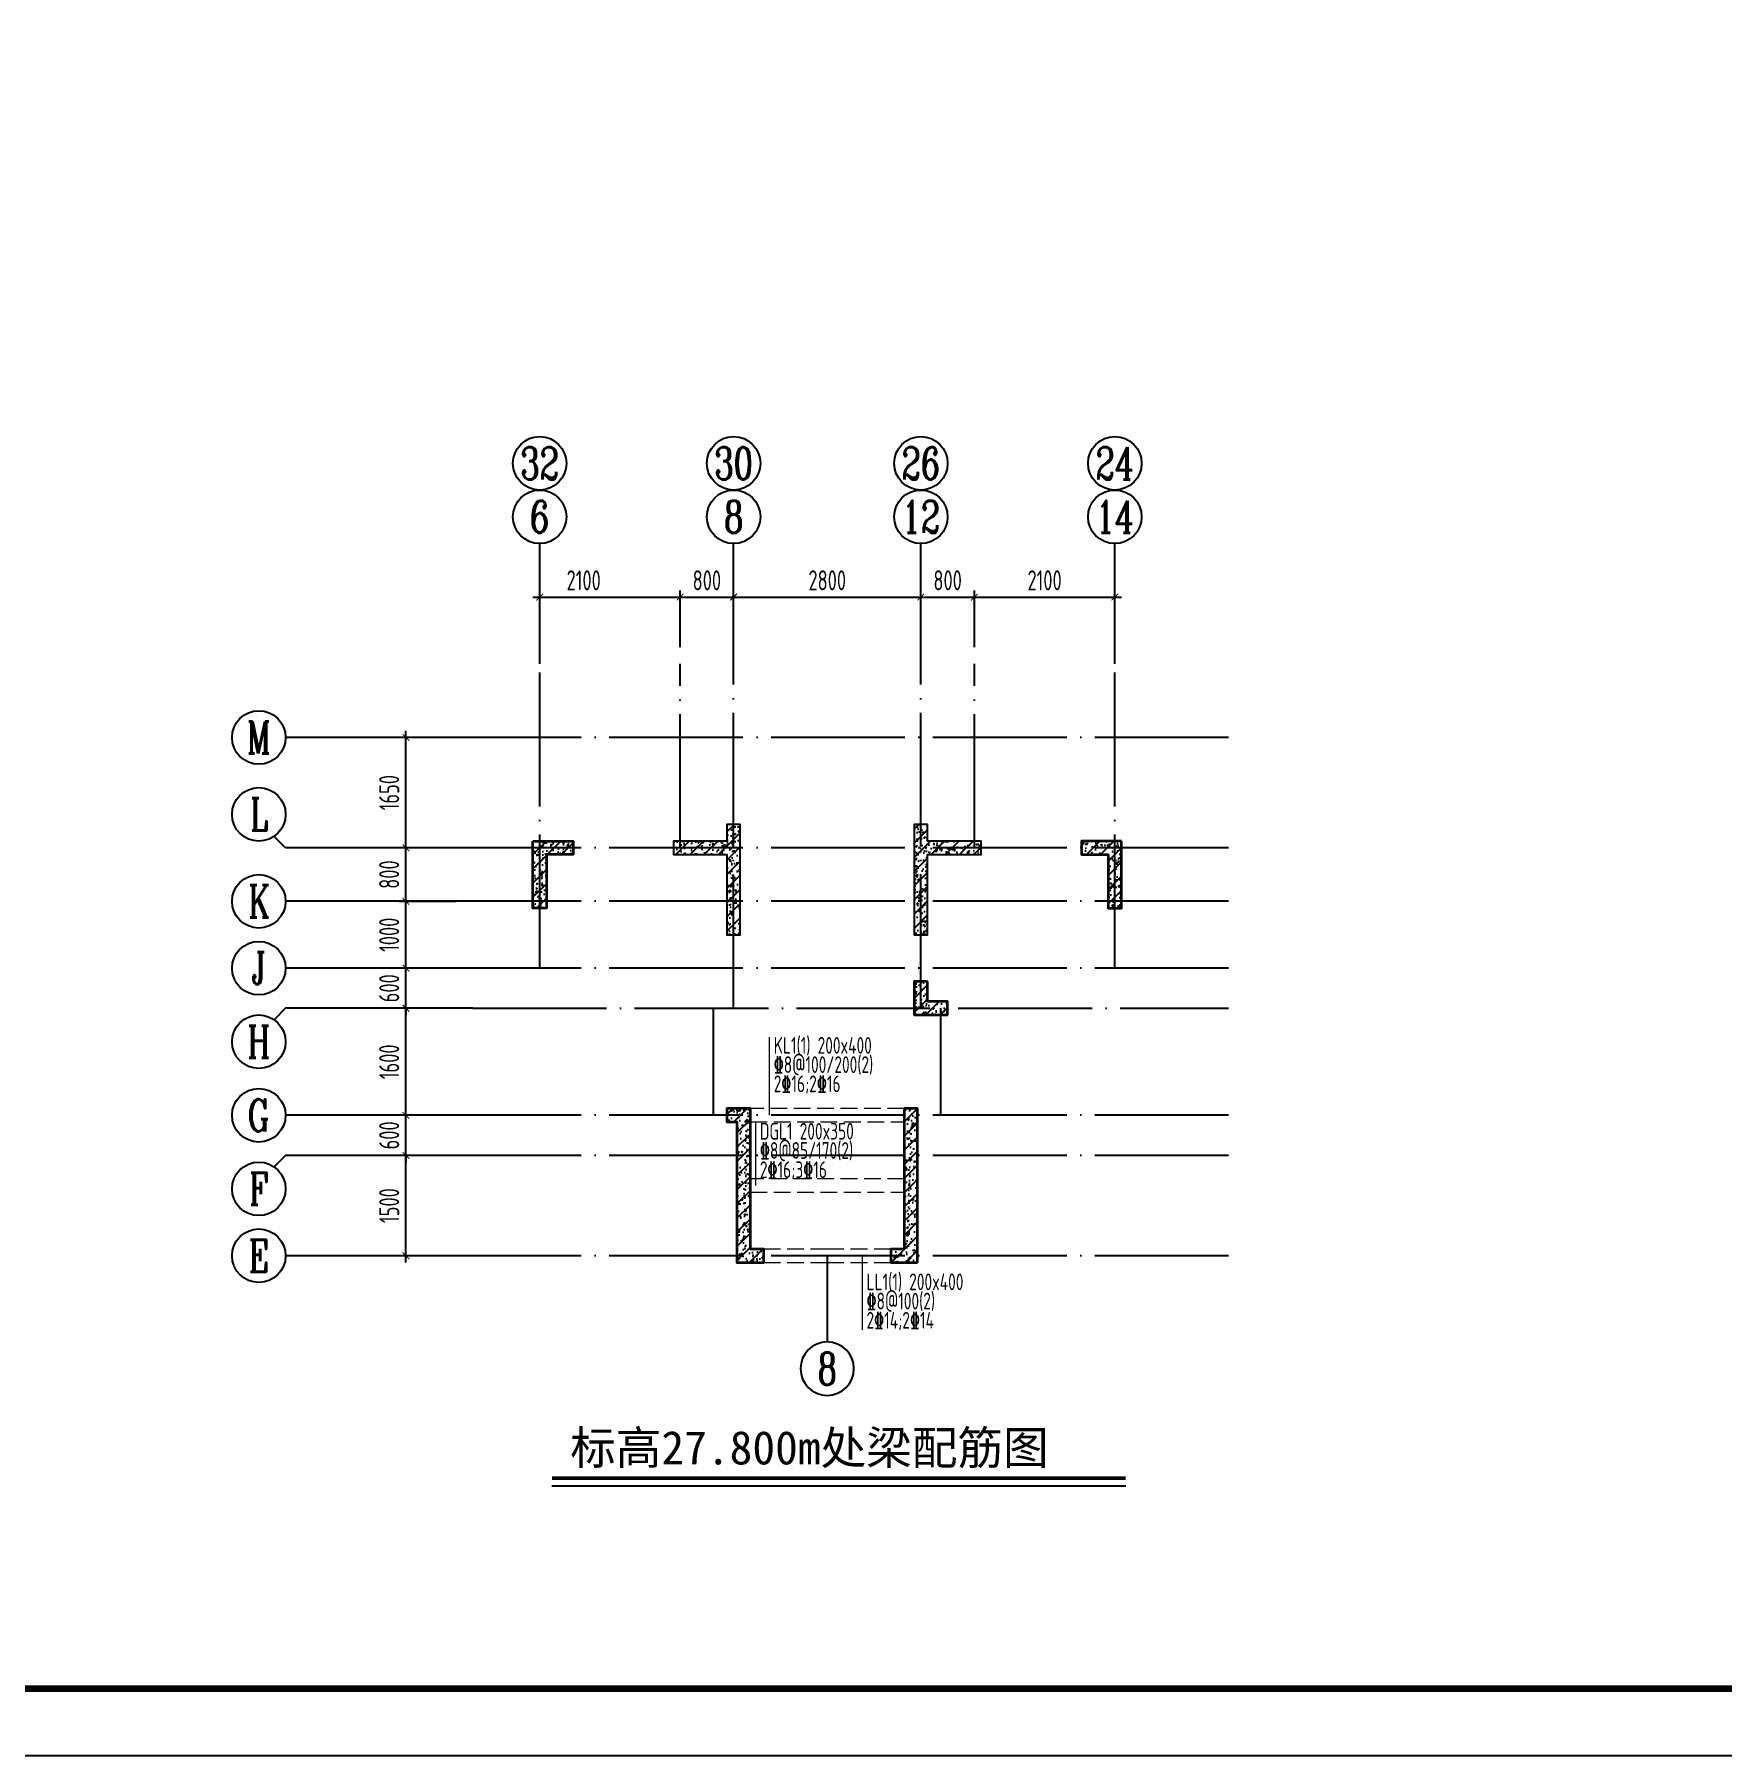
# Model space of a CAD drawing. Extents: x -668857 to 185752, y -270966 to 286822.
# Drawn here: x -57771 to -32528, y -178424 to -152686 of the extents above; entities that cross this region are included whole.
import ezdxf
from ezdxf.enums import TextEntityAlignment as Align

# ---------------------------------------------------------------- set-up
doc = ezdxf.new("R2010")
doc.units = 0
doc.header["$LTSCALE"] = 1000
for name, pattern in [('__DASH', [0.35, 0.25, -0.1]), ('DASH', [0.35, 0.25, -0.1]), ('DOTE', [2.42, 2, -0.2, 0.02, -0.2])]:
    doc.linetypes.add(name, pattern=pattern)
doc.layers.get('0').update_dxf_attribs({"linetype": 'CONTINUOUS'})
doc.layers.get('DEFPOINTS').update_dxf_attribs({"linetype": 'CONTINUOUS'})
for name, color, linetype in [('-TK', 7, 'CONTINUOUS'), ('A-AXIS', 1, 'CONTINUOUS'), ('A-DOTE', 10, 'DOTE'), ('AXIS_NUM', 7, 'CONTINUOUS'), ('S-L主梁线', 4, 'DASH'), ('S-L梁编号', 6, 'CONTINUOUS'), ('S-L梁配筋', 7, 'CONTINUOUS'), ('S-Q墙填充', 252, 'CONTINUOUS'), ('S-Q墙实线', 6, 'CONTINUOUS'), ('S-Y一般标注', 3, 'CONTINUOUS'), ('S-Z柱填充', 252, 'CONTINUOUS'), ('S-Z柱实线', 6, 'CONTINUOUS'), ('S-引出线', 40, 'CONTINUOUS'), ('S-文字', 7, 'CONTINUOUS')]:
    doc.layers.add(name, color=color, linetype=linetype)
doc.styles.add('-宋体', font='', dxfattribs={"width": 0.7, "height": 300, "bigfont": '宋体.TTF'})
doc.styles.add('TSSD_Axis', font='complex.shx', dxfattribs={"width": 0.7, "bigfont": 'hztxt.shx'})
doc.styles.add('TSSD_DIMENSION', font='Tssdeng.shx', dxfattribs={"width": 0.7, "bigfont": 'tssdchn.shx'})
doc.styles.add('TSSD_REIN', font='tssdeng.shx', dxfattribs={"width": 0.7, "height": 300, "bigfont": 'tssdchn.shx'})
doc.styles.get('-宋体').set_extended_font_data('SimSun')
doc.dimstyles.new('TSSD_100_100', dxfattribs={"dimtxt": 300, "dimasz": 100, "dimexe": 100, "dimexo": 250, "dimgap": 100, "dimtad": 1, "dimdec": 0, "dimzin": 0, "dimdsep": 46, "dimtxsty": 'TSSD_DIMENSION', "dimblk": 'ARCHTICK', "dimcen": 0, "dimdle": 100, "dimclrt": 7, "dimadec": 0, "dimazin": 0, "dimtfac": 1, "dimtdec": 0, "dimtix": 1, "dimtmove": 2, "dimatfit": 3, "dimldrblk": 'ARCHTICK', "dimfxl": 1, "dimtolj": 1, "dimtzin": 0, "dimarcsym": 0})
pattern_1 = [(50, (-37489.17, -119456.67), (215.17805, -18.82564), [22.5, -247.5]), (355, (-37489.17, -119456.67), (-41.6254, 225.6576), [18, -198]), (100.4514, (-37471.24, -119458.24), (173.5528, 206.8319), [19.1221, -210.3426]), (46.1842, (-37489.17, -119396.67), (320.1723, -49.6557), [33.75, -371.25]), (96.6356, (-37462.5, -119400.8), (280.3988, 292.2354), [28.683, -315.514]), (351.1842, (-37489.17, -119396.67), (280.3986, 292.2356), [27, -297]), (21, (-37459.17, -119411.67), (179.0721, -120.78567), [22.5, -247.5]), (326, (-37459.17, -119411.67), (72.9946, 217.545), [18, -198]), (71.4514, (-37444.25, -119421.74), (252.0668, 96.75915), [19.1221, -210.3426]), (37.5, (-37489.17, -119456.674), (3.64796, 99.86816), [0, -195.6, 0, -201, 0, -198.75]), (7.5, (-37489.17, -119456.67), (78.92086, 118.32351), [0, -114.6, 0, -191.1, 0, -75.75]), (327.5, (-37556.07, -119456.674), (160.14673, -6.76646), [0, -75, 0, -234, 0, -310.5]), (317.5, (-37586.07, -119456.67), (174.95585, 30.0315), [0, -97.5, 0, -155.4, 0, -220.5]), (45, (-37489.17, -119456.67), (-106.066, 106.066), [])]
pattern_2 = [(50, (-42751.01, 48579.4), (215.17805, -18.82564), [22.5, -247.5]), (355, (-42751, 48579.4), (-41.6254, 225.65764), [18, -198]), (100.4514, (-42733.08, 48577.83), (173.55281, 206.83186), [19.12206, -210.34263]), (46.1842, (-42751, 48639.4), (320.1723, -49.6557), [33.75, -371.25]), (96.6356, (-42724.33, 48635.26), (280.3988, 292.23536), [28.6831, -315.5139]), (351.1842, (-42751, 48639.4), (280.3986, 292.2356), [27, -297]), (21, (-42721.01, 48624.4), (179.07212, -120.78567), [22.5, -247.5]), (326, (-42721, 48624.4), (72.9946, 217.54501), [18, -198]), (71.4514, (-42706.09, 48614.33), (252.06679, 96.75915), [19.12206, -210.34263]), (37.5, (-42751.01, 48579.4), (3.647957, 99.868156), [0, -195.6, 0, -201, 0, -198.75]), (7.5, (-42751.01, 48579.4), (78.92086, 118.323514), [0, -114.6, 0, -191.1, 0, -75.75]), (327.5, (-42817.91, 48579.4), (160.14673, -6.766462), [0, -75, 0, -234, 0, -310.5]), (317.5, (-42847.91, 48579.4), (174.95585, 30.031495), [0, -97.5, 0, -155.4, 0, -220.5]), (45, (-42751.01, 48579.4), (-106.06602, 106.06602), [])]

# ---------------------------------------------------------------- blocks, each defined once
blk = doc.blocks.new('A1')
blk.add_lwpolyline([(0, 59400), (0, 0), (84100, 0), (84100, 59400)], close=True)
at = {"const_width": 100}
blk.add_lwpolyline([(2500, 58400), (2500, 1000), (83100, 1000), (83100, 58400)], close=True, dxfattribs=at)
blk = doc.blocks.new('ts_axno')
at = {"color": 0, "linetype": 'ByBlock', "lineweight": -2}
blk.add_circle((0, 0), 0.5, dxfattribs=at)
at = {"color": 0, "linetype": 'ByBlock', "lineweight": -2, "style": 'TSSD_Axis', "width": 0.7}
blk.add_attdef('A', text='', height=0.6, dxfattribs=at).set_placement((0, 0), align=Align.MIDDLE_CENTER)
blk = doc.blocks.new('_ArchTick')
at = {"color": 0, "linetype": 'ByBlock', "const_width": 0.15}
blk.add_lwpolyline([(-0.5, -0.5), (0.5, 0.5)], dxfattribs=at)
blk = doc.blocks.new('*D3952')
at = {"layer": 'DEFPOINTS', "color": 0, "transparency": 16777216}
for p in [(-48116, -161100), (-50216, -162100), (-48116, -162100)]:
    blk.add_point(p, dxfattribs=at)
at = {"layer": 'S-Y一般标注', "color": 0, "lineweight": -2, "transparency": 16777216}
for p, q in [((-50316, -161100), (-48016, -161100)), ((-50216, -161850), (-50216, -161000)), ((-48116, -161850), (-48116, -161000))]:
    blk.add_line(p, q, dxfattribs=at)
at = {"layer": 'S-Y一般标注', "color": 0, "lineweight": -2, "transparency": 16777216, "xscale": 100, "yscale": 100, "zscale": 100, "rotation": 180}
blk.add_blockref('_ArchTick', (-50216, -161100), dxfattribs=at)
at = {"layer": 'S-Y一般标注', "color": 0, "lineweight": -2, "transparency": 16777216, "xscale": 100, "yscale": 100, "zscale": 100}
blk.add_blockref('_ArchTick', (-48116, -161100), dxfattribs=at)
at = {"layer": 'S-Y一般标注', "color": 7, "transparency": 16777216, "insert": (-49558, -160850), "char_height": 300, "attachment_point": 5, "style": 'TSSD_DIMENSION'}
blk.add_mtext('\\A1;2100', dxfattribs=at)
blk = doc.blocks.new('*D3953')
at = {"layer": 'DEFPOINTS', "color": 0, "transparency": 16777216}
for p in [(-44516, -161100), (-47316, -162100), (-44516, -162100)]:
    blk.add_point(p, dxfattribs=at)
at = {"layer": 'S-Y一般标注', "color": 0, "lineweight": -2, "transparency": 16777216}
for p, q in [((-47416, -161100), (-44416, -161100)), ((-47316, -161850), (-47316, -161000)), ((-44516, -161850), (-44516, -161000))]:
    blk.add_line(p, q, dxfattribs=at)
at = {"layer": 'S-Y一般标注', "color": 0, "lineweight": -2, "transparency": 16777216, "xscale": 100, "yscale": 100, "zscale": 100, "rotation": 180}
blk.add_blockref('_ArchTick', (-47316, -161100), dxfattribs=at)
at = {"layer": 'S-Y一般标注', "color": 0, "lineweight": -2, "transparency": 16777216, "xscale": 100, "yscale": 100, "zscale": 100}
blk.add_blockref('_ArchTick', (-44516, -161100), dxfattribs=at)
at = {"layer": 'S-Y一般标注', "color": 7, "transparency": 16777216, "insert": (-45916, -160850), "char_height": 300, "attachment_point": 5, "style": 'TSSD_DIMENSION'}
blk.add_mtext('\\A1;2800', dxfattribs=at)
blk = doc.blocks.new('*D3954')
at = {"layer": 'DEFPOINTS', "color": 0, "transparency": 16777216}
for p in [(-43716, -161100), (-44516, -162100), (-43716, -162100)]:
    blk.add_point(p, dxfattribs=at)
at = {"layer": 'S-Y一般标注', "color": 0, "lineweight": -2, "transparency": 16777216}
for p, q in [((-44616, -161100), (-43616, -161100)), ((-44516, -161850), (-44516, -161000)), ((-43716, -161850), (-43716, -161000))]:
    blk.add_line(p, q, dxfattribs=at)
at = {"layer": 'S-Y一般标注', "color": 0, "lineweight": -2, "transparency": 16777216, "xscale": 100, "yscale": 100, "zscale": 100, "rotation": 180}
blk.add_blockref('_ArchTick', (-44516, -161100), dxfattribs=at)
at = {"layer": 'S-Y一般标注', "color": 0, "lineweight": -2, "transparency": 16777216, "xscale": 100, "yscale": 100, "zscale": 100}
blk.add_blockref('_ArchTick', (-43716, -161100), dxfattribs=at)
at = {"layer": 'S-Y一般标注', "color": 7, "transparency": 16777216, "insert": (-44116, -160850), "char_height": 300, "attachment_point": 5, "style": 'TSSD_DIMENSION'}
blk.add_mtext('\\A1;800', dxfattribs=at)
blk = doc.blocks.new('*D3955')
at = {"layer": 'DEFPOINTS', "color": 0, "transparency": 16777216}
for p in [(-52216, -169450), (-51216, -169450), (-51216, -170950)]:
    blk.add_point(p, dxfattribs=at)
at = {"layer": 'S-Y一般标注', "color": 0, "lineweight": -2, "transparency": 16777216}
for p, q in [((-52216, -171050), (-52216, -169350)), ((-51466, -169450), (-52316, -169450)), ((-51466, -170950), (-52316, -170950))]:
    blk.add_line(p, q, dxfattribs=at)
at = {"layer": 'S-Y一般标注', "color": 0, "lineweight": -2, "transparency": 16777216, "xscale": 100, "yscale": 100, "zscale": 100}
for p, rotation in [((-52216, -169450), 90), ((-52216, -170950), 270)]:
    blk.add_blockref('_ArchTick', p, dxfattribs=dict(at, rotation=rotation))
at = {"layer": 'S-Y一般标注', "color": 7, "transparency": 16777216, "insert": (-52466, -170200), "char_height": 300, "attachment_point": 5, "rotation": 90, "style": 'TSSD_DIMENSION'}
blk.add_mtext('\\A1;1500', dxfattribs=at)
blk = doc.blocks.new('*D3956')
at = {"layer": 'DEFPOINTS', "color": 0, "transparency": 16777216}
for p in [(-52216, -168850), (-51216, -168850), (-51216, -169450)]:
    blk.add_point(p, dxfattribs=at)
at = {"layer": 'S-Y一般标注', "color": 0, "lineweight": -2, "transparency": 16777216}
for p, q in [((-52216, -168850), (-52216, -168750)), ((-51466, -168850), (-52316, -168850)), ((-52216, -169450), (-52216, -168850)), ((-51466, -169450), (-52316, -169450)), ((-52216, -169450), (-52216, -169550))]:
    blk.add_line(p, q, dxfattribs=at)
at = {"layer": 'S-Y一般标注', "color": 0, "lineweight": -2, "transparency": 16777216, "xscale": 100, "yscale": 100, "zscale": 100}
for p, rotation in [((-52216, -168850), 270), ((-52216, -169450), 90)]:
    blk.add_blockref('_ArchTick', p, dxfattribs=dict(at, rotation=rotation))
at = {"layer": 'S-Y一般标注', "color": 7, "transparency": 16777216, "insert": (-52466, -169150), "char_height": 300, "attachment_point": 5, "rotation": 90, "style": 'TSSD_DIMENSION'}
blk.add_mtext('\\A1;600', dxfattribs=at)
blk = doc.blocks.new('*D3957')
at = {"layer": 'DEFPOINTS', "color": 0, "transparency": 16777216}
for p in [(-52216, -167249), (-51216, -167249), (-51216, -168850)]:
    blk.add_point(p, dxfattribs=at)
at = {"layer": 'S-Y一般标注', "color": 0, "lineweight": -2, "transparency": 16777216}
for p, q in [((-51466, -167249), (-52316, -167249)), ((-52216, -168950), (-52216, -167149)), ((-51466, -168850), (-52316, -168850))]:
    blk.add_line(p, q, dxfattribs=at)
at = {"layer": 'S-Y一般标注', "color": 0, "lineweight": -2, "transparency": 16777216, "xscale": 100, "yscale": 100, "zscale": 100}
for p, rotation in [((-52216, -167249), 90), ((-52216, -168850), 270)]:
    blk.add_blockref('_ArchTick', p, dxfattribs=dict(at, rotation=rotation))
at = {"layer": 'S-Y一般标注', "color": 7, "transparency": 16777216, "insert": (-52466, -168050), "char_height": 300, "attachment_point": 5, "rotation": 90, "style": 'TSSD_DIMENSION'}
blk.add_mtext('\\A1;1600', dxfattribs=at)
blk = doc.blocks.new('*D3958')
at = {"layer": 'DEFPOINTS', "color": 0, "transparency": 16777216}
for p in [(-52216, -166650), (-51216, -166650), (-51216, -167249)]:
    blk.add_point(p, dxfattribs=at)
at = {"layer": 'S-Y一般标注', "color": 0, "lineweight": -2, "transparency": 16777216}
for p, q in [((-51466, -166650), (-52316, -166650)), ((-52216, -166650), (-52216, -166550)), ((-52216, -167249), (-52216, -166650)), ((-51466, -167249), (-52316, -167249)), ((-52216, -167249), (-52216, -167349))]:
    blk.add_line(p, q, dxfattribs=at)
at = {"layer": 'S-Y一般标注', "color": 0, "lineweight": -2, "transparency": 16777216, "xscale": 100, "yscale": 100, "zscale": 100}
for p, rotation in [((-52216, -166650), 270), ((-52216, -167249), 90)]:
    blk.add_blockref('_ArchTick', p, dxfattribs=dict(at, rotation=rotation))
at = {"layer": 'S-Y一般标注', "color": 7, "transparency": 16777216, "insert": (-52466, -166950), "char_height": 300, "attachment_point": 5, "rotation": 90, "style": 'TSSD_DIMENSION'}
blk.add_mtext('\\A1;600', dxfattribs=at)
blk = doc.blocks.new('*D3959')
at = {"layer": 'DEFPOINTS', "color": 0, "transparency": 16777216}
for p in [(-52216, -165650), (-51216, -165650), (-51216, -166650)]:
    blk.add_point(p, dxfattribs=at)
at = {"layer": 'S-Y一般标注', "color": 0, "lineweight": -2, "transparency": 16777216}
for p, q in [((-51466, -165650), (-52316, -165650)), ((-52216, -166750), (-52216, -165550)), ((-51466, -166650), (-52316, -166650))]:
    blk.add_line(p, q, dxfattribs=at)
at = {"layer": 'S-Y一般标注', "color": 0, "lineweight": -2, "transparency": 16777216, "xscale": 100, "yscale": 100, "zscale": 100}
for p, rotation in [((-52216, -165650), 90), ((-52216, -166650), 270)]:
    blk.add_blockref('_ArchTick', p, dxfattribs=dict(at, rotation=rotation))
at = {"layer": 'S-Y一般标注', "color": 7, "transparency": 16777216, "insert": (-52466, -166150), "char_height": 300, "attachment_point": 5, "rotation": 90, "style": 'TSSD_DIMENSION'}
blk.add_mtext('\\A1;1000', dxfattribs=at)
blk = doc.blocks.new('*D3960')
at = {"layer": 'DEFPOINTS', "color": 0, "transparency": 16777216}
for p in [(-52216, -164850), (-51216, -164850), (-51216, -165650)]:
    blk.add_point(p, dxfattribs=at)
at = {"layer": 'S-Y一般标注', "color": 0, "lineweight": -2, "transparency": 16777216}
for p, q in [((-51466, -164850), (-52316, -164850)), ((-52216, -165750), (-52216, -164750)), ((-51466, -165650), (-52316, -165650))]:
    blk.add_line(p, q, dxfattribs=at)
at = {"layer": 'S-Y一般标注', "color": 0, "lineweight": -2, "transparency": 16777216, "xscale": 100, "yscale": 100, "zscale": 100}
for p, rotation in [((-52216, -164850), 90), ((-52216, -165650), 270)]:
    blk.add_blockref('_ArchTick', p, dxfattribs=dict(at, rotation=rotation))
at = {"layer": 'S-Y一般标注', "color": 7, "transparency": 16777216, "insert": (-52466, -165250), "char_height": 300, "attachment_point": 5, "rotation": 90, "style": 'TSSD_DIMENSION'}
blk.add_mtext('\\A1;800', dxfattribs=at)
blk = doc.blocks.new('*D3961')
at = {"layer": 'DEFPOINTS', "color": 0, "transparency": 16777216}
for p in [(-47316, -161100), (-48116, -162100), (-47316, -162100)]:
    blk.add_point(p, dxfattribs=at)
at = {"layer": 'S-Y一般标注', "color": 0, "lineweight": -2, "transparency": 16777216}
for p, q in [((-48216, -161100), (-47216, -161100)), ((-48116, -161850), (-48116, -161000)), ((-47316, -161850), (-47316, -161000))]:
    blk.add_line(p, q, dxfattribs=at)
at = {"layer": 'S-Y一般标注', "color": 0, "lineweight": -2, "transparency": 16777216, "xscale": 100, "yscale": 100, "zscale": 100, "rotation": 180}
blk.add_blockref('_ArchTick', (-48116, -161100), dxfattribs=at)
at = {"layer": 'S-Y一般标注', "color": 0, "lineweight": -2, "transparency": 16777216, "xscale": 100, "yscale": 100, "zscale": 100}
blk.add_blockref('_ArchTick', (-47316, -161100), dxfattribs=at)
at = {"layer": 'S-Y一般标注', "color": 7, "transparency": 16777216, "insert": (-47716, -160850), "char_height": 300, "attachment_point": 5, "style": 'TSSD_DIMENSION'}
blk.add_mtext('\\A1;800', dxfattribs=at)
blk = doc.blocks.new('*D3962')
at = {"layer": 'DEFPOINTS', "color": 0, "transparency": 16777216}
for p in [(-41616, -161100), (-43716, -162100), (-41616, -162100)]:
    blk.add_point(p, dxfattribs=at)
at = {"layer": 'S-Y一般标注', "color": 0, "lineweight": -2, "transparency": 16777216}
for p, q in [((-43816, -161100), (-41516, -161100)), ((-43716, -161850), (-43716, -161000)), ((-41616, -161850), (-41616, -161000))]:
    blk.add_line(p, q, dxfattribs=at)
at = {"layer": 'S-Y一般标注', "color": 0, "lineweight": -2, "transparency": 16777216, "xscale": 100, "yscale": 100, "zscale": 100, "rotation": 180}
blk.add_blockref('_ArchTick', (-43716, -161100), dxfattribs=at)
at = {"layer": 'S-Y一般标注', "color": 0, "lineweight": -2, "transparency": 16777216, "xscale": 100, "yscale": 100, "zscale": 100}
blk.add_blockref('_ArchTick', (-41616, -161100), dxfattribs=at)
at = {"layer": 'S-Y一般标注', "color": 7, "transparency": 16777216, "insert": (-42666, -160850), "char_height": 300, "attachment_point": 5, "style": 'TSSD_DIMENSION'}
blk.add_mtext('\\A1;2100', dxfattribs=at)
blk = doc.blocks.new('*D3963')
at = {"layer": 'DEFPOINTS', "color": 0, "transparency": 16777216}
for p in [(-52216, -163200), (-51216, -163200), (-51216, -164850)]:
    blk.add_point(p, dxfattribs=at)
at = {"layer": 'S-Y一般标注', "color": 0, "lineweight": -2, "transparency": 16777216}
for p, q in [((-52216, -164950), (-52216, -163100)), ((-51466, -163200), (-52316, -163200)), ((-51466, -164850), (-52316, -164850))]:
    blk.add_line(p, q, dxfattribs=at)
at = {"layer": 'S-Y一般标注', "color": 0, "lineweight": -2, "transparency": 16777216, "xscale": 100, "yscale": 100, "zscale": 100}
for p, rotation in [((-52216, -163200), 90), ((-52216, -164850), 270)]:
    blk.add_blockref('_ArchTick', p, dxfattribs=dict(at, rotation=rotation))
at = {"layer": 'S-Y一般标注', "color": 7, "transparency": 16777216, "insert": (-52466, -164025), "char_height": 300, "attachment_point": 5, "rotation": 90, "style": 'TSSD_DIMENSION'}
blk.add_mtext('\\A1;1650', dxfattribs=at)

msp = doc.modelspace()

# ---------------------------------------------------------------- hatches: boundary and pattern name
at = {"layer": 'S-Q墙填充'}
h = msp.add_hatch(dxfattribs=at)
h.set_pattern_fill('ARMORED', color=252, scale=30, style=0)
h.set_pattern_definition(pattern_2)
h.paths.add_polyline_path([(-47215.91, -164849.71), (-47215.91, -164499.71), (-47415.91, -164499.71), (-47415.91, -164749.71), (-48216.04, -164749.71), (-48216.04, -164949.71), (-47415.91, -164949.71), (-47415.91, -166149.71), (-47215.91, -166149.71)])
h = msp.add_hatch(dxfattribs=at)
h.set_pattern_fill('ARMORED', color=252, scale=30, style=0)
h.set_pattern_definition(pattern_2)
h.paths.add_polyline_path([(-44615.91, -164849.71), (-44615.91, -166149.71), (-44415.91, -166149.71), (-44415.91, -164949.71), (-43616.31, -164949.71), (-43616.31, -164749.71), (-44415.91, -164749.71), (-44415.91, -164499.71), (-44615.91, -164499.71)])
h = msp.add_hatch(dxfattribs=at)
h.set_pattern_fill('ARMORED', color=252, scale=30, style=0)
h.set_pattern_definition(pattern_1)
h.paths.add_polyline_path([(-50315.91, -164749.71), (-49716, -164749.71), (-49716, -164949.71), (-50115.91, -164949.71), (-50115.91, -165749.71), (-50315.91, -165749.71)])
h = msp.add_hatch(dxfattribs=at)
h.set_pattern_fill('ARMORED', color=252, scale=30, style=0)
h.set_pattern_definition(pattern_1)
h.paths.add_polyline_path([(-41515.91, -164749.71), (-42115.83, -164749.71), (-42115.83, -164949.71), (-41715.91, -164949.71), (-41715.91, -165749.71), (-41515.91, -165749.71)])
h = msp.add_hatch(dxfattribs=at)
h.set_pattern_fill('ARMORED', color=252, scale=30, style=0)
h.set_pattern_definition(pattern_1)
h.paths.add_polyline_path([(-47065.91, -168749.71), (-47415.91, -168749.71), (-47415.91, -168949.71), (-47265.91, -168949.71), (-47265.91, -169449.71), (-47265.91, -169899.71), (-47265.91, -171049.71), (-46865.91, -171049.71), (-46865.91, -170849.71), (-47065.91, -170849.71), (-47065.91, -169899.71), (-47065.91, -169449.71)])
h = msp.add_hatch(dxfattribs=at)
h.set_pattern_fill('ARMORED', color=252, scale=30, style=0)
h.set_pattern_definition(pattern_1)
h.paths.add_polyline_path([(-44565.91, -171049.71), (-44565.91, -169899.71), (-44565.91, -169449.71), (-44565.91, -168749.71), (-44765.91, -168749.71), (-44765.91, -169449.71), (-44765.91, -169899.71), (-44765.91, -170849.71), (-44965.91, -170849.71), (-44965.91, -171049.71)])
at = {"layer": 'S-Z柱填充'}
h = msp.add_hatch(dxfattribs=at)
h.set_pattern_fill('ARMORED', color=252, scale=30, style=0)
h.set_pattern_definition(pattern_1)
h.paths.add_polyline_path([(-44415.91, -166849.44), (-44615.91, -166849.44), (-44615.91, -167349.44), (-44115.91, -167349.44), (-44115.91, -167149.44), (-44415.91, -167149.44)])

# ---------------------------------------------------------------- linework, layer by layer
at = {"layer": 'A-AXIS'}
for p, q in [((-50215.91, -162099.83), (-50215.91, -160299.83)), ((-47315.91, -162099.83), (-47315.91, -160299.83)), ((-44515.91, -162099.83), (-44515.91, -160299.83)), ((-41615.91, -162099.83), (-41615.91, -160299.83)), ((-51215.91, -163199.71), (-54015.91, -163199.71)), ((-54015.91, -164849.71), (-54187.52, -164678.1)), ((-51215.91, -164849.71), (-54015.91, -164849.71)), ((-51215.91, -165649.71), (-54015.91, -165649.71)), ((-51215.91, -166649.71), (-54015.91, -166649.71)), ((-54015.91, -167249.44), (-54187.52, -167421.06)), ((-51215.91, -167249.44), (-54015.91, -167249.44)), ((-51215.91, -168849.71), (-54015.91, -168849.71)), ((-54015.91, -169449.71), (-54187.52, -169621.33)), ((-51215.91, -169449.71), (-54015.91, -169449.71)), ((-51215.91, -170949.71), (-54015.91, -170949.71))]:
    msp.add_line(p, q, dxfattribs=at)
at = {"layer": 'A-DOTE'}
for p, q in [((-50215.91, -166649.71), (-50215.91, -162099.83)), ((-48115.91, -164849.71), (-48115.91, -162099.83)), ((-47315.91, -167249.44), (-47315.91, -162099.83)), ((-44515.91, -167249.44), (-44515.91, -162099.83)), ((-43715.91, -164849.71), (-43715.91, -162099.83)), ((-41615.91, -166649.71), (-41615.91, -162099.83)), ((-39915.91, -163199.71), (-51215.91, -163199.71)), ((-39915.91, -164849.71), (-51215.91, -164849.71)), ((-39915.91, -165649.71), (-51215.91, -165649.71)), ((-39915.91, -166649.71), (-51215.91, -166649.71)), ((-51215.91, -167249.44), (-39915.91, -167249.44)), ((-47615.91, -168849.71), (-47615.91, -167249.71)), ((-44215.91, -168849.71), (-44215.91, -167249.71)), ((-39915.91, -168849.71), (-51215.91, -168849.71)), ((-39915.91, -169449.71), (-51215.91, -169449.71)), ((-39915.91, -170949.71), (-51215.91, -170949.71)), ((-45915.91, -170949.71), (-45915.91, -172238.27))]:
    msp.add_line(p, q, dxfattribs=at)
at = {"layer": 'S-L主梁线', "linetype": '__DASH', "lineweight": 18}
for p, q in [((-44765.91, -168749.71), (-47065.91, -168749.71)), ((-47065.91, -168949.71), (-44765.91, -168949.71)), ((-44765.91, -169799.71), (-47065.91, -169799.71)), ((-47065.91, -169999.71), (-44765.91, -169999.71)), ((-45915.9, -170849.71), (-46865.91, -170849.71)), ((-44965.91, -170849.71), (-45915.9, -170849.71)), ((-46865.91, -171049.71), (-45915.91, -171049.71)), ((-45915.89, -171049.71), (-44965.91, -171049.71))]:
    msp.add_line(p, q, dxfattribs=at)
at = {"layer": 'S-L梁编号', "lineweight": 18}
for p, q in [((-46778.46, -168849.71), (-46778.46, -167679)), ((-46986, -169899.71), (-46986, -168963.35)), ((-45391.3, -170949.71), (-45391.3, -172059.4))]:
    msp.add_line(p, q, dxfattribs=at)
at = {"layer": 'S-Q墙实线'}
msp.add_lwpolyline([(-47215.91, -164849.71), (-47215.91, -164499.71), (-47415.91, -164499.71), (-47415.91, -164749.71), (-48216.04, -164749.71), (-48216.04, -164949.71), (-47415.91, -164949.71), (-47415.91, -166149.71), (-47215.91, -166149.71), (-47215.91, -164849.71)], dxfattribs=at)
msp.add_lwpolyline([(-44615.91, -164849.71), (-44615.91, -166149.71), (-44415.91, -166149.71), (-44415.91, -164949.71), (-43616.31, -164949.71), (-43616.31, -164749.71), (-44415.91, -164749.71), (-44415.91, -164499.71), (-44615.91, -164499.71)], close=True, dxfattribs=at)
at = {"layer": 'S-Q墙实线', "lineweight": 35}
for points in [[(-50315.91, -164749.71), (-49716, -164749.71), (-49716, -164949.71), (-50115.91, -164949.71), (-50115.91, -165749.71), (-50315.91, -165749.71)], [(-41515.91, -164749.71), (-42115.83, -164749.71), (-42115.83, -164949.71), (-41715.91, -164949.71), (-41715.91, -165749.71), (-41515.91, -165749.71)], [(-47065.91, -168749.71), (-47415.91, -168749.71), (-47415.91, -168949.71), (-47265.91, -168949.71), (-47265.91, -169449.71), (-47265.91, -169899.71), (-47265.91, -171049.71), (-46865.91, -171049.71), (-46865.91, -170849.71), (-47065.91, -170849.71), (-47065.91, -169899.71), (-47065.91, -169449.71)], [(-44565.91, -171049.71), (-44565.91, -169899.71), (-44565.91, -169449.71), (-44565.91, -168749.71), (-44765.91, -168749.71), (-44765.91, -169449.71), (-44765.91, -169899.71), (-44765.91, -170849.71), (-44965.91, -170849.71), (-44965.91, -171049.71)]]:
    msp.add_lwpolyline(points, close=True, dxfattribs=at)
at = {"layer": 'S-Z柱实线', "lineweight": 35}
msp.add_lwpolyline([(-44415.91, -166849.44), (-44615.91, -166849.44), (-44615.91, -167349.44), (-44115.91, -167349.44), (-44115.91, -167149.44), (-44415.91, -167149.44)], close=True, dxfattribs=at)
at = {"layer": 'S-引出线', "color": 3, "const_width": 56}
msp.add_lwpolyline([(-50032.62, -174276.56), (-41451.6, -174276.56)], dxfattribs=at)
at = {"layer": 'S-引出线', "color": 3}
msp.add_lwpolyline([(-50032.62, -174388.56), (-41451.6, -174388.56)], dxfattribs=at)

# ---------------------------------------------------------------- block references
at = {"layer": '-TK'}
msp.add_blockref('A1', (-104047.8, -178424.26), dxfattribs=at)
at = {"layer": 'A-AXIS'}
ref = msp.add_blockref('ts_axno', (-50215.91, -159099.83), dxfattribs=dict(at, xscale=800, yscale=800, zscale=800))
ref.add_attrib('5', '32', dxfattribs={"layer": 'AXIS_NUM', "height": 480, "style": 'TSSD_Axis', "width": 0.7}).set_placement((-50215.91, -159099.83), align=Align.MIDDLE_CENTER)
ref = msp.add_blockref('ts_axno', (-47315.91, -159099.83), dxfattribs=dict(at, xscale=800, yscale=800, zscale=800))
ref.add_attrib('6', '30', dxfattribs={"layer": 'AXIS_NUM', "height": 480, "style": 'TSSD_Axis', "width": 0.7}).set_placement((-47315.91, -159099.83), align=Align.MIDDLE_CENTER)
ref = msp.add_blockref('ts_axno', (-44515.91, -159099.83), dxfattribs=dict(at, xscale=800, yscale=800, zscale=800))
ref.add_attrib('7', '26', dxfattribs={"layer": 'AXIS_NUM', "height": 480, "style": 'TSSD_Axis', "width": 0.7}).set_placement((-44515.91, -159099.83), align=Align.MIDDLE_CENTER)
ref = msp.add_blockref('ts_axno', (-41615.91, -159099.83), dxfattribs=dict(at, xscale=800, yscale=800, zscale=800))
ref.add_attrib('8', '24', dxfattribs={"layer": 'AXIS_NUM', "height": 480, "style": 'TSSD_Axis', "width": 0.7}).set_placement((-41615.91, -159099.83), align=Align.MIDDLE_CENTER)
ref = msp.add_blockref('ts_axno', (-50215.91, -159899.83), dxfattribs=dict(at, xscale=800, yscale=800, zscale=800))
ref.add_attrib('5', '6', dxfattribs={"layer": 'AXIS_NUM', "height": 480, "style": 'TSSD_Axis', "width": 0.7}).set_placement((-50215.91, -159899.83), align=Align.MIDDLE_CENTER)
ref = msp.add_blockref('ts_axno', (-47315.91, -159899.83), dxfattribs=dict(at, xscale=800, yscale=800, zscale=800))
ref.add_attrib('6', '8', dxfattribs={"layer": 'AXIS_NUM', "height": 480, "style": 'TSSD_Axis', "width": 0.7}).set_placement((-47315.91, -159899.83), align=Align.MIDDLE_CENTER)
ref = msp.add_blockref('ts_axno', (-44515.91, -159899.83), dxfattribs=dict(at, xscale=800, yscale=800, zscale=800))
ref.add_attrib('7', '12', dxfattribs={"layer": 'AXIS_NUM', "height": 480, "style": 'TSSD_Axis', "width": 0.7}).set_placement((-44515.91, -159899.83), align=Align.MIDDLE_CENTER)
ref = msp.add_blockref('ts_axno', (-41615.91, -159899.83), dxfattribs=dict(at, xscale=800, yscale=800, zscale=800))
ref.add_attrib('8', '14', dxfattribs={"layer": 'AXIS_NUM', "height": 480, "style": 'TSSD_Axis', "width": 0.7}).set_placement((-41615.91, -159899.83), align=Align.MIDDLE_CENTER)
ref = msp.add_blockref('ts_axno', (-54415.91, -163199.71), dxfattribs=dict(at, xscale=800, yscale=800, zscale=800))
ref.add_attrib('G', 'M', dxfattribs={"layer": 'AXIS_NUM', "height": 480, "style": 'TSSD_Axis', "width": 0.7}).set_placement((-54415.91, -163199.71), align=Align.MIDDLE_CENTER)
ref = msp.add_blockref('ts_axno', (-54415.91, -164349.71), dxfattribs=dict(at, xscale=800, yscale=800, zscale=800))
ref.add_attrib('G', 'L', dxfattribs={"layer": 'AXIS_NUM', "height": 480, "style": 'TSSD_Axis', "width": 0.7}).set_placement((-54415.91, -164349.71), align=Align.MIDDLE_CENTER)
ref = msp.add_blockref('ts_axno', (-54415.91, -165649.71), dxfattribs=dict(at, xscale=800, yscale=800, zscale=800))
ref.add_attrib('G', 'K', dxfattribs={"layer": 'AXIS_NUM', "height": 480, "style": 'TSSD_Axis', "width": 0.7}).set_placement((-54415.91, -165649.71), align=Align.MIDDLE_CENTER)
ref = msp.add_blockref('ts_axno', (-54415.91, -166649.71), dxfattribs=dict(at, xscale=800, yscale=800, zscale=800))
ref.add_attrib('G', 'J', dxfattribs={"layer": 'AXIS_NUM', "height": 480, "style": 'TSSD_Axis', "width": 0.7}).set_placement((-54415.91, -166649.71), align=Align.MIDDLE_CENTER)
ref = msp.add_blockref('ts_axno', (-54415.91, -167749.44), dxfattribs=dict(at, xscale=800, yscale=800, zscale=800))
ref.add_attrib('C', 'H', dxfattribs={"layer": 'AXIS_NUM', "height": 480, "style": 'TSSD_Axis', "width": 0.7}).set_placement((-54415.91, -167749.44), align=Align.MIDDLE_CENTER)
ref = msp.add_blockref('ts_axno', (-54415.91, -168849.71), dxfattribs=dict(at, xscale=800, yscale=800, zscale=800))
ref.add_attrib('D', 'G', dxfattribs={"layer": 'AXIS_NUM', "height": 480, "style": 'TSSD_Axis', "width": 0.7}).set_placement((-54415.91, -168849.71), align=Align.MIDDLE_CENTER)
ref = msp.add_blockref('ts_axno', (-54415.91, -169949.71), dxfattribs=dict(at, xscale=800, yscale=800, zscale=800))
ref.add_attrib('C', 'F', dxfattribs={"layer": 'AXIS_NUM', "height": 480, "style": 'TSSD_Axis', "width": 0.7}).set_placement((-54415.91, -169949.71), align=Align.MIDDLE_CENTER)
ref = msp.add_blockref('ts_axno', (-54415.91, -170949.71), dxfattribs=dict(at, xscale=800, yscale=800, zscale=800))
ref.add_attrib('B', 'E', dxfattribs={"layer": 'AXIS_NUM', "height": 480, "style": 'TSSD_Axis', "width": 0.7}).set_placement((-54415.91, -170949.71), align=Align.MIDDLE_CENTER)
ref = msp.add_blockref('ts_axno', (-45915.91, -172638.27), dxfattribs=dict(at, xscale=-800, yscale=800, zscale=800, rotation=180))
ref.add_attrib('6', '8', dxfattribs={"layer": 'AXIS_NUM', "height": 480, "style": 'TSSD_Axis', "width": 0.7}).set_placement((-45915.91, -172638.27), align=Align.MIDDLE_CENTER)

# ---------------------------------------------------------------- texts
at = {"layer": 'S-L梁编号', "color": 6, "style": 'TSSD_REIN', "width": 0.7}
for s, p in [('KL1(1) 200x400', (-46715.96, -167929)), ('DGL1 200x350', (-46923.5, -169213.35)), ('LL1(1) 200x400', (-45328.8, -171465.17))]:
    msp.add_text(s, height=250, dxfattribs=at).set_placement(p)
at = {"layer": 'S-L梁配筋', "color": 7, "style": 'TSSD_REIN', "width": 0.7}
for s, p in [('%%1328@100/200(2)', (-46715.96, -168216.5)), ('2%%13216;2%%13216', (-46715.96, -168504)), ('%%1328@85/170(2)', (-46923.5, -169500.85)), ('2%%13216;3%%13216', (-46923.5, -169788.35)), ('%%1328@100(2)', (-45328.8, -171752.67)), ('2%%13214;2%%13214', (-45328.8, -172040.17))]:
    msp.add_text(s, height=250, dxfattribs=at).set_placement(p)
at = {"layer": 'S-文字', "style": '-宋体'}
msp.add_text('标高27.800m处梁配筋图', height=500, dxfattribs=at).set_placement((-49760.14, -174070.05))

# ---------------------------------------------------------------- dimensions: what is measured, and where the dimension line sits
at = {"layer": 'S-Y一般标注'}
dim = msp.add_linear_dim(base=(-48115.91, -161099.83), p1=(-50215.91, -162099.83), p2=(-48115.91, -162099.83), dimstyle='TSSD_100_100', dxfattribs=at)
dim.commit()
dim.dimension.update_dxf_attribs({"geometry": '*D3952', "text_midpoint": (-49557.83, -160849.83), "dimtype": 160})
for base, p1, p2, picture, middle in [((-47315.91, -161099.83), (-48115.91, -162099.83), (-47315.91, -162099.83), '*D3961', (-47715.91, -160849.83)), ((-44515.91, -161099.83), (-47315.91, -162099.83), (-44515.91, -162099.83), '*D3953', (-45915.91, -160849.83)), ((-43715.91, -161099.83), (-44515.91, -162099.83), (-43715.91, -162099.83), '*D3954', (-44115.91, -160849.83)), ((-41615.91, -161099.83), (-43715.91, -162099.83), (-41615.91, -162099.83), '*D3962', (-42665.91, -160849.83))]:
    dim = msp.add_linear_dim(base=base, p1=p1, p2=p2, dimstyle='TSSD_100_100', dxfattribs=at)
    dim.commit()
    dim.dimension.update_dxf_attribs({"geometry": picture, "text_midpoint": middle})
for base, p1, p2, picture, middle in [((-52215.91, -163199.71), (-51215.91, -164849.71), (-51215.91, -163199.71), '*D3963', (-52465.91, -164024.71)), ((-52215.91, -164849.71), (-51215.91, -165649.71), (-51215.91, -164849.71), '*D3960', (-52465.91, -165249.71)), ((-52215.91, -165649.71), (-51215.91, -166649.71), (-51215.91, -165649.71), '*D3959', (-52465.91, -166149.71)), ((-52215.91, -166649.71), (-51215.91, -167249.44), (-51215.91, -166649.71), '*D3958', (-52465.91, -166949.58)), ((-52215.91, -167249.44), (-51215.91, -168849.71), (-51215.91, -167249.44), '*D3957', (-52465.91, -168049.58)), ((-52215.91, -168849.71), (-51215.91, -169449.71), (-51215.91, -168849.71), '*D3956', (-52465.91, -169149.71)), ((-52215.91, -169449.71), (-51215.91, -170949.71), (-51215.91, -169449.71), '*D3955', (-52465.91, -170199.71))]:
    dim = msp.add_linear_dim(base=base, p1=p1, p2=p2, angle=90, dimstyle='TSSD_100_100', dxfattribs=at)
    dim.commit()
    dim.dimension.update_dxf_attribs({"geometry": picture, "text_midpoint": middle})

doc.saveas('drawing.dxf')
